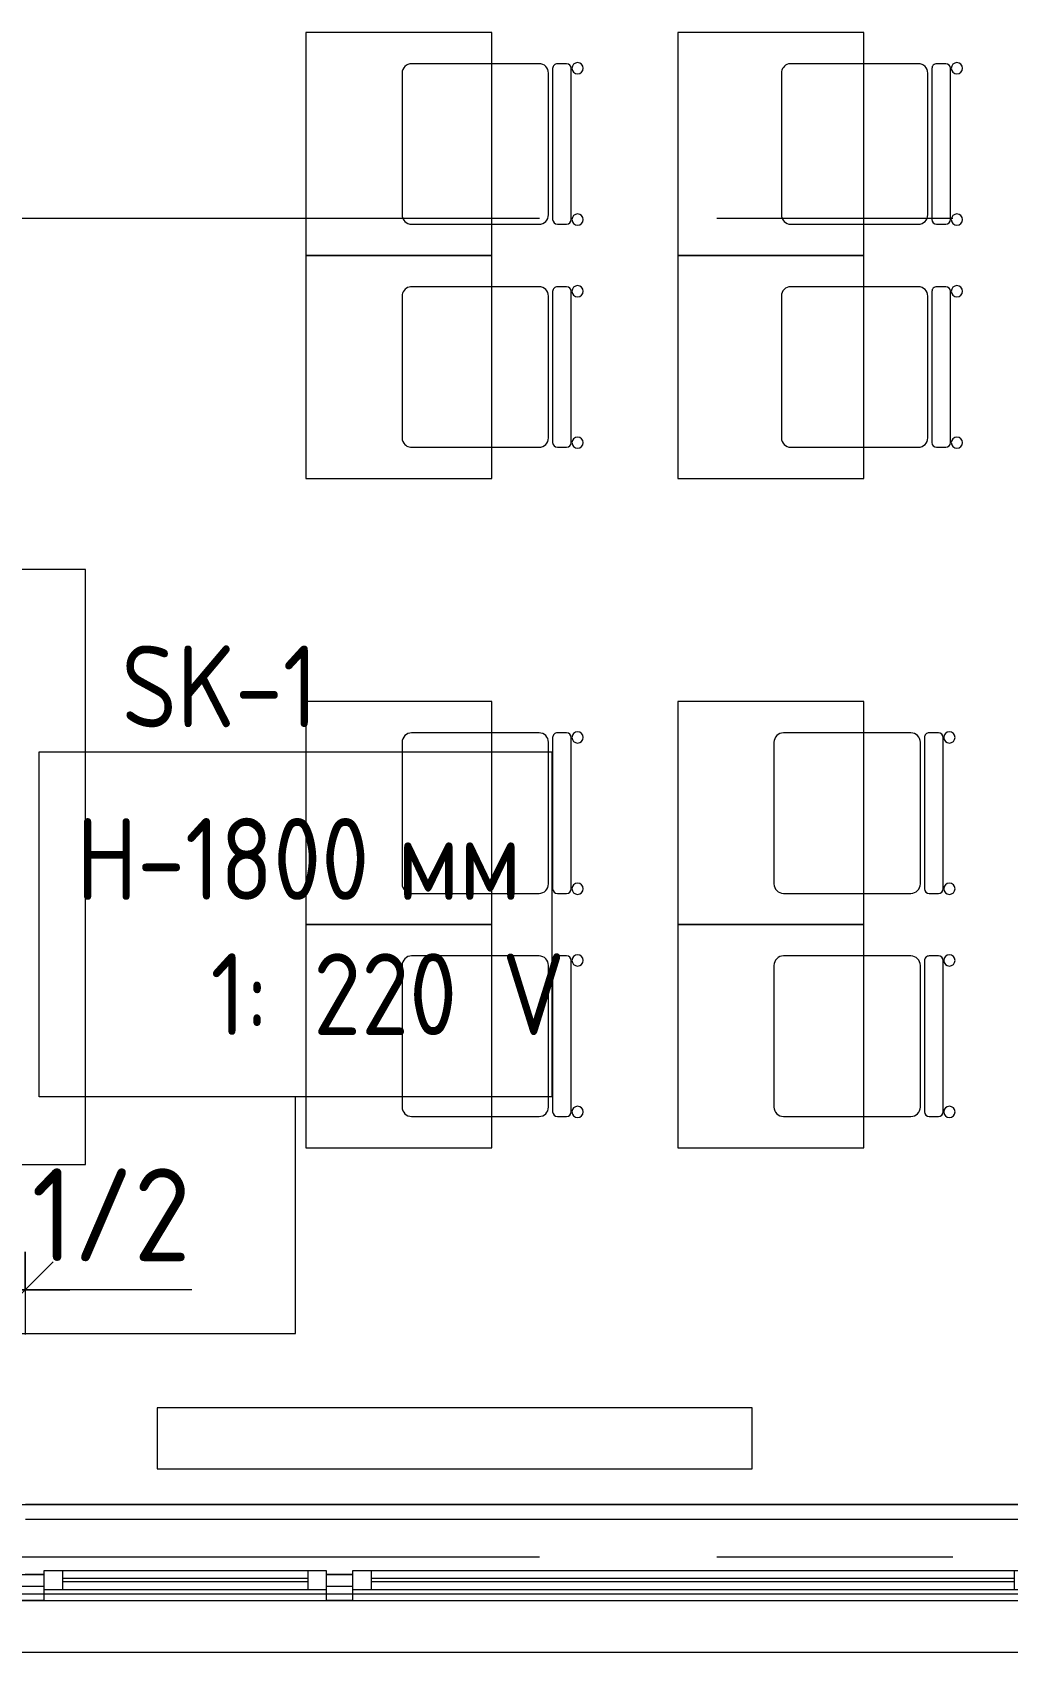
# Model space of a CAD drawing. Header units: millimetres. Extents: x -4185 to 186529, y -8553 to 29097.
# Drawn here: x 22674 to 25297, y -258 to 4100 of the extents above; entities that cross this region are included whole.
import ezdxf

# ---------------------------------------------------------------- set-up
doc = ezdxf.new("R2010")
doc.units = ezdxf.units.MM
doc.linetypes.add('Осевая', pattern=[3175, 635, -476.25, 1587.5, -476.25])
for name, color, linetype, lineweight in [('A-ANNO-DIMS', 7, 'Continuous', 9), ('A-ANNO-DIMS-100', 7, 'Continuous', 9), ('A-GLAZ', 7, 'Continuous', 9), ('A-GLAZ-1', 7, 'Continuous', 13), ('A-WALL', 7, 'Continuous', 9), ('E-ELEC-FIXT-IDEN', 7, 'Continuous', 9), ('I-WALL', 7, 'Continuous', 9), ('M-EQPM', 7, 'Continuous', 9), ('Оси-2', 7, 'Осевая', 9)]:
    doc.layers.add(name, color=color, linetype=linetype, lineweight=lineweight)
doc.layers.add('I-FURN-1', color=7, linetype='Continuous', lineweight=9, true_color=0xf0f0f0)
doc.layers.add('M-EQPM-1', color=7, linetype='Continuous', lineweight=9, true_color=0xd4d4d4)
doc.styles.add('GOST Common', font='GOST_Common.ttf', dxfattribs={"width": 0.9, "height": 220})
doc.styles.add('ISOCPEUR', font='isocpeur.ttf', dxfattribs={"width": 0.9, "height": 250})
doc.dimstyles.new('ISO-2_5_0_9К_БОЛЬШОЙ_2', dxfattribs={"dimscale": 304.8, "dimtxt": 248.995294, "dimasz": 0.492126, "dimexe": 0.393701, "dimexo": 0.984252, "dimgap": 0, "dimtad": 1, "dimdec": 0, "dimrnd": 10, "dimzin": 0, "dimdsep": 46, "dimtxsty": 'ISOCPEUR', "dimblk1": 'OBLIQUE', "dimblk2": 'OBLIQUE', "dimsah": 1, "dimcen": 0.09, "dimdle": 0.393701, "dimazin": 0, "dimtfac": 1, "dimtdec": 4, "dimtix": 1, "dimtmove": 1, "dimatfit": 3, "dimfxl": 1, "dimtvp": 1, "dimtolj": 1, "dimtzin": 0, "dimarcsym": 2})

# ---------------------------------------------------------------- blocks, each defined once
blk = doc.blocks.new('120_Окно_СКБ_2Ст - 120_Окно_СКБ_2Ст 2800х2500_створка_-22445922-План размещения напольных электротехнических лючков и розеток 1 этажа в осях 1-12')
at = {"layer": 'A-GLAZ'}
for p, q in [((1400, -57), (-1400, -57)), ((-1380, -127), (-1330, -127)), ((-1280, -107), (450, -107)), ((450, -117), (-1280, -117)), ((500, -127), (570, -127)), ((620, -107), (1280, -107)), ((1280, -117), (620, -117)), ((1330, -127), (1380, -127))]:
    blk.add_line(p, q, dxfattribs=at)
at = {"layer": 'A-GLAZ-1'}
for p, q in [((-1400, -127), (-1400, -57)), ((-1400, -57), (-1330, -57)), ((-1330, -57), (-1330, -127)), ((500, -87), (-1330, -87)), ((-1330, -87), (-1330, -137)), ((-1280, -137), (-1280, -87)), ((450, -137), (450, -87)), ((500, -127), (500, -57)), ((500, -57), (570, -57)), ((500, -137), (500, -87)), ((570, -57), (570, -127)), ((1330, -87), (570, -87)), ((570, -87), (570, -137)), ((620, -137), (620, -87)), ((1280, -137), (1280, -87)), ((1330, -127), (1330, -57)), ((1330, -57), (1400, -57)), ((1330, -137), (1330, -87)), ((1400, -57), (1400, -127)), ((-1330, -127), (-1400, -127)), ((570, -127), (500, -127)), ((1400, -127), (1330, -127)), ((-1330, -137), (500, -137)), ((570, -137), (1330, -137))]:
    blk.add_line(p, q, dxfattribs=at)
blk = doc.blocks.new('Стол базовый прямоугольный - 1_7а-25476368-План размещения напольных электротехнических лючков и розеток 1 этажа в осях 1-12')
at = {"layer": 'I-FURN-1'}
for p, q in [((250, 300), (-250, 300)), ((-250, 300), (-250, -300)), ((250, -300), (250, 300)), ((-250, -300), (250, -300))]:
    blk.add_line(p, q, dxfattribs=at)
blk = doc.blocks.new('Стул Breuer - 1_9а-25403171-План размещения напольных электротехнических лючков и розеток 1 этажа в осях 1-12')
at = {"layer": 'I-FURN-1'}
for p, q in [((190.5, 241.3), (-190.5, 241.3)), ((-215.9, 215.9), (-215.9, 0)), ((215.9, 0), (215.9, 215.9)), ((-215.9, 0), (-215.9, -127)), ((215.9, -127), (215.9, 0)), ((203.2, -163.5), (-203.2, -163.5)), ((-190.5, -152.4), (190.5, -152.4)), ((-215.9, -176.2), (-215.9, -200.8)), ((-203.2, -213.5), (203.2, -213.5)), ((215.9, -200.8), (215.9, -176.2))]:
    blk.add_line(p, q, dxfattribs=at)
for centre, radius, start, end in [((-190.5, 215.9), 25.4, 90, 180), ((190.5, 215.9), 25.4, 0, 90), ((-190.5, -127), 25.4, 180, 270), ((190.5, -127), 25.4, 270, 360), ((-203.2, -176.2), 12.7, 90, 180), ((203.2, -176.2), 12.7, 360, 90), ((-203.5, -230.6), 15.1, 360, 180), ((-203.2, -200.8), 12.7, 180, 270), ((203.7, -230.6), 15.1, 360, 180), ((203.2, -200.8), 12.7, 270, 360), ((-203.5, -230.6), 15.1, 180, 360), ((203.7, -230.6), 15.1, 180, 360)]:
    blk.add_arc(centre, radius, start, end, dxfattribs=at)
blk = doc.blocks.new('Стул Breuer - 1_9а-V91-План размещения напольных электротехнических лючков и розеток 1 этажа в осях 1-12')
at = {"layer": 'I-FURN-1'}
for p, q in [((190.5, 241.3), (-190.5, 241.3)), ((-215.9, 215.9), (-215.9, 0)), ((215.9, 0), (215.9, 215.9)), ((-215.9, 0), (-215.9, -127)), ((215.9, -127), (215.9, 0)), ((203.2, -163.5), (-203.2, -163.5)), ((-190.5, -152.4), (190.5, -152.4)), ((-215.9, -176.2), (-215.9, -200.8)), ((-203.2, -213.5), (203.2, -213.5)), ((215.9, -200.8), (215.9, -176.2))]:
    blk.add_line(p, q, dxfattribs=at)
for centre, radius, start, end in [((-190.5, 215.9), 25.4, 165, 180), ((-190.5, 215.9), 25.4, 150, 165), ((-190.5, 215.9), 25.4, 135, 150), ((-190.5, 215.9), 25.4, 90, 135), ((190.5, 215.9), 25.4, 15, 90), ((190.5, 215.9), 25.4, 0, 15), ((-190.5, -127), 25.4, 180, 270), ((190.5, -127), 25.4, 270, 360), ((-203.2, -176.2), 12.7, 90, 180), ((203.2, -176.2), 12.7, 360, 90), ((-203.5, -230.6), 15.1, 360, 180), ((-203.2, -200.8), 12.7, 180, 270), ((203.7, -230.6), 15.1, 360, 180), ((203.2, -200.8), 12.7, 270, 360), ((-203.5, -230.6), 15.1, 180, 360), ((203.7, -230.6), 15.1, 180, 360)]:
    blk.add_arc(centre, radius, start, end, dxfattribs=at)
blk = doc.blocks.new('Стул Breuer - 1_9а-V92-План размещения напольных электротехнических лючков и розеток 1 этажа в осях 1-12')
at = {"layer": 'I-FURN-1'}
for p, q in [((190.5, 241.3), (-190.5, 241.3)), ((-215.9, 215.9), (-215.9, 20)), ((215.9, 20), (215.9, 215.9)), ((-215.9, 20), (-215.9, -127)), ((215.9, -127), (215.9, 20)), ((203.2, -163.5), (-203.2, -163.5)), ((-190.5, -152.4), (190.5, -152.4)), ((-215.9, -176.2), (-215.9, -200.8)), ((-203.2, -213.5), (203.2, -213.5)), ((215.9, -200.8), (215.9, -176.2))]:
    blk.add_line(p, q, dxfattribs=at)
for centre, radius, start, end in [((-190.5, 215.9), 25.4, 90, 180), ((190.5, 215.9), 25.4, 15, 90), ((190.5, 215.9), 25.4, 0, 15), ((-190.5, -127), 25.4, 180, 270), ((190.5, -127), 25.4, 270, 360), ((-203.2, -176.2), 12.7, 90, 180), ((203.2, -176.2), 12.7, 360, 90), ((-203.5, -230.6), 15.1, 360, 180), ((-203.2, -200.8), 12.7, 180, 270), ((203.7, -230.6), 15.1, 360, 180), ((203.2, -200.8), 12.7, 270, 360), ((-203.5, -230.6), 15.1, 180, 360), ((203.7, -230.6), 15.1, 180, 360)]:
    blk.add_arc(centre, radius, start, end, dxfattribs=at)
blk = doc.blocks.new('Стул Breuer - 1_9а-V93-План размещения напольных электротехнических лючков и розеток 1 этажа в осях 1-12')
at = {"layer": 'I-FURN-1'}
for p, q in [((190.5, 241.3), (-190.5, 241.3)), ((-215.9, 215.9), (-215.9, 20)), ((215.9, 20), (215.9, 215.9)), ((-215.9, 20), (-215.9, -127)), ((215.9, -127), (215.9, 20)), ((203.2, -163.5), (-203.2, -163.5)), ((-190.5, -152.4), (190.5, -152.4)), ((-215.9, -176.2), (-215.9, -200.8)), ((-203.2, -213.5), (203.2, -213.5)), ((215.9, -200.8), (215.9, -176.2))]:
    blk.add_line(p, q, dxfattribs=at)
for centre, radius, start, end in [((-190.5, 215.9), 25.4, 90, 180), ((190.5, 215.9), 25.4, 0, 90), ((-190.5, -127), 25.4, 180, 270), ((190.5, -127), 25.4, 270, 360), ((-203.2, -176.2), 12.7, 90, 180), ((203.2, -176.2), 12.7, 360, 90), ((-203.5, -230.6), 15.1, 360, 180), ((-203.2, -200.8), 12.7, 180, 270), ((203.7, -230.6), 15.1, 360, 180), ((203.2, -200.8), 12.7, 270, 360), ((-203.5, -230.6), 15.1, 180, 360), ((203.7, -230.6), 15.1, 180, 360)]:
    blk.add_arc(centre, radius, start, end, dxfattribs=at)
blk = doc.blocks.new('Стул Breuer - 1_9а-V96-План размещения напольных электротехнических лючков и розеток 1 этажа в осях 1-12')
at = {"layer": 'I-FURN-1'}
for p, q in [((190.5, 241.3), (-190.5, 241.3)), ((-215.9, 215.9), (-215.9, 0)), ((215.9, 0), (215.9, 215.9)), ((-215.9, 0), (-215.9, -127)), ((215.9, -127), (215.9, 0)), ((203.2, -163.5), (-203.2, -163.5)), ((-190.5, -152.4), (190.5, -152.4)), ((-215.9, -176.2), (-215.9, -200.8)), ((-203.2, -213.5), (203.2, -213.5)), ((215.9, -200.8), (215.9, -176.2))]:
    blk.add_line(p, q, dxfattribs=at)
for centre, radius, start, end in [((-190.5, 215.9), 25.4, 90, 180), ((190.5, 215.9), 25.4, 0, 90), ((-190.5, -127), 25.4, 180, 270), ((190.5, -127), 25.4, 270, 360), ((-203.2, -176.2), 12.7, 90, 180), ((203.2, -176.2), 12.7, 360, 90), ((-203.5, -230.6), 15.1, 360, 180), ((-203.2, -200.8), 12.7, 180, 270), ((203.7, -230.6), 15.1, 360, 180), ((203.2, -200.8), 12.7, 270, 360), ((-203.5, -230.6), 15.1, 180, 360), ((203.7, -230.6), 15.1, 180, 360)]:
    blk.add_arc(centre, radius, start, end, dxfattribs=at)
blk = doc.blocks.new('Стул Breuer - 1_9а-V94-План размещения напольных электротехнических лючков и розеток 1 этажа в осях 1-12')
at = {"layer": 'I-FURN-1'}
for p, q in [((190.5, 241.3), (-190.5, 241.3)), ((-215.9, 215.9), (-215.9, 0)), ((215.9, 0), (215.9, 215.9)), ((-215.9, 0), (-215.9, -127)), ((215.9, -127), (215.9, 0)), ((203.2, -163.5), (-203.2, -163.5)), ((-190.5, -152.4), (190.5, -152.4)), ((-215.9, -176.2), (-215.9, -200.8)), ((-203.2, -213.5), (203.2, -213.5)), ((215.9, -200.8), (215.9, -176.2))]:
    blk.add_line(p, q, dxfattribs=at)
for centre, radius, start, end in [((-190.5, 215.9), 25.4, 90, 180), ((190.5, 215.9), 25.4, 0, 90), ((-190.5, -127), 25.4, 180, 270), ((190.5, -127), 25.4, 270, 360), ((-203.2, -176.2), 12.7, 90, 180), ((203.2, -176.2), 12.7, 360, 90), ((-203.5, -230.6), 15.1, 360, 180), ((-203.2, -200.8), 12.7, 180, 270), ((203.7, -230.6), 15.1, 360, 180), ((203.2, -200.8), 12.7, 270, 360), ((-203.5, -230.6), 15.1, 180, 360), ((203.7, -230.6), 15.1, 180, 360)]:
    blk.add_arc(centre, radius, start, end, dxfattribs=at)
blk = doc.blocks.new('Стул Breuer - 1_9а-V97-План размещения напольных электротехнических лючков и розеток 1 этажа в осях 1-12')
at = {"layer": 'I-FURN-1'}
for p, q in [((190.5, 241.3), (-190.5, 241.3)), ((-215.9, 215.9), (-215.9, 0)), ((215.9, 0), (215.9, 215.9)), ((-215.9, 0), (-215.9, -127)), ((215.9, -127), (215.9, 0)), ((203.2, -163.5), (-203.2, -163.5)), ((-190.5, -152.4), (190.5, -152.4)), ((-215.9, -176.2), (-215.9, -200.8)), ((-203.2, -213.5), (203.2, -213.5)), ((215.9, -200.8), (215.9, -176.2))]:
    blk.add_line(p, q, dxfattribs=at)
for centre, radius, start, end in [((-190.5, 215.9), 25.4, 90, 180), ((190.5, 215.9), 25.4, 0, 90), ((-190.5, -127), 25.4, 180, 270), ((190.5, -127), 25.4, 270, 360), ((-203.2, -176.2), 12.7, 90, 180), ((203.2, -176.2), 12.7, 360, 90), ((-203.5, -230.6), 15.1, 360, 180), ((-203.2, -200.8), 12.7, 180, 270), ((203.7, -230.6), 15.1, 360, 180), ((203.2, -200.8), 12.7, 270, 360), ((-203.5, -230.6), 15.1, 180, 360), ((203.7, -230.6), 15.1, 180, 360)]:
    blk.add_arc(centre, radius, start, end, dxfattribs=at)
blk = doc.blocks.new('Стол базовый прямоугольный - 1_3-25460678-План размещения напольных электротехнических лючков и розеток 1 этажа в осях 1-12')
at = {"layer": 'I-FURN-1'}
for p, q in [((800, 350), (-800, 350)), ((-800, 350), (-800, -350)), ((800, -350), (800, 350)), ((-800, -350), (800, -350))]:
    blk.add_line(p, q, dxfattribs=at)
blk = doc.blocks.new('radiator_prado_classic_z_tip_30_po exemplyaru - Classic Z Тип 30-500-30677899-План размещения напольных электротехнических лючков и розеток 1 этажа в осях 1-12')
at = {"layer": 'M-EQPM-1'}
for p, q in [((0, 228), (0, 64)), ((1600, 228), (0, 228)), ((1600, 64), (1600, 228)), ((0, 64), (1600, 64))]:
    blk.add_line(p, q, dxfattribs=at)
blk = doc.blocks.new('DIMBLOCK39-План размещения напольных электротехнических лючков и розеток 1 этажа в осях 1-12')
at = {"layer": 'A-ANNO-DIMS-100'}
for p, q in [((22272.5, 980), (22272.5, 598)), ((22272.5, 718), (22272.5, 980)), ((22655, 820), (22655, 598)), ((22655, 718), (22655, 820)), ((22272.5, 718), (22775, 718)), ((22571.9, 718), (22463.7, 718)), ((23102.8, 718), (22571.9, 718))]:
    blk.add_line(p, q, dxfattribs=at)
at = {"layer": 'A-ANNO-DIMS-100', "lineweight": 20}
for p, q in [((22272.5, 718), (22347.5, 793)), ((22655, 718), (22730, 793)), ((22272.5, 718), (22197.5, 643)), ((22655, 718), (22580, 643))]:
    blk.add_line(p, q, dxfattribs=at)
at = {"layer": 'A-ANNO-DIMS-100', "color": 0, "insert": (22671.9, 1044.6), "char_height": 250, "width": 517.144, "attachment_point": 1, "line_spacing_factor": 1.149209, "style": 'ISOCPEUR'}
blk.add_mtext('1/2', dxfattribs=at)
blk = doc.blocks.new('_Oblique')
at = {"color": 0, "linetype": 'ByBlock', "lineweight": -2}
blk.add_line((-0.5, -0.5), (0.5, 0.5), dxfattribs=at)

msp = doc.modelspace()

# ---------------------------------------------------------------- linework, layer by layer
at = {"layer": 'A-WALL'}
for p, q in [((22635, -100), (25560, -100)), ((25435, -258), (22635, -258))]:
    msp.add_line(p, q, dxfattribs=at)
at = {"layer": 'E-ELEC-FIXT-IDEN'}
for p, q in [((23382.2, 600), (23382.2, 1236.5)), ((22332.5, 600), (23382.2, 600))]:
    msp.add_line(p, q, dxfattribs=at)
at = {"layer": 'E-ELEC-FIXT-IDEN', "flags": 128}
msp.add_lwpolyline([(22692.7, 2164.5), (24071.7, 2164.5), (24071.7, 1236.5), (22692.7, 1236.5)], close=True, dxfattribs=at)
at = {"layer": 'I-WALL'}
for p, q in [((22635, 140), (25435, 140)), ((22656, 141), (25435, 141)), ((25414, 100), (22656, 100)), ((22705, -80), (22635, -80)), ((23535, -80), (23465, -80))]:
    msp.add_line(p, q, dxfattribs=at)
at = {"layer": 'Оси-2'}
for p, q in [((-885.2, 3600), (36057, 3600)), ((-885.2, 0), (36057, 0))]:
    msp.add_line(p, q, dxfattribs=at)

# ---------------------------------------------------------------- block references
at = {"layer": 'A-GLAZ', "rotation": 180}
msp.add_blockref('120_Окно_СКБ_2Ст - 120_Окно_СКБ_2Ст 2800х2500_створка_-22445922-План размещения напольных электротехнических лючков и розеток 1 этажа в осях 1-12', (24035, -175), dxfattribs=at)
at = {"layer": 'I-FURN-1'}
for p in [(23660, 3800), (24660, 3800), (23660, 3200), (24660, 3200), (23660, 2000), (24660, 2000), (23660, 1400), (24660, 1400)]:
    msp.add_blockref('Стол базовый прямоугольный - 1_7а-25476368-План размещения напольных электротехнических лючков и розеток 1 этажа в осях 1-12', p, dxfattribs=at)
for name, p, rotation in [('Стул Breuer - 1_9а-25403171-План размещения напольных электротехнических лючков и розеток 1 этажа в осях 1-12', (23910, 3800), 89.99999999999959), ('Стул Breuer - 1_9а-V92-План размещения напольных электротехнических лючков и розеток 1 этажа в осях 1-12', (24930, 3800), 89.99999999999959), ('Стул Breuer - 1_9а-V91-План размещения напольных электротехнических лючков и розеток 1 этажа в осях 1-12', (23910, 3200), 89.99999999999959), ('Стул Breuer - 1_9а-V93-План размещения напольных электротехнических лючков и розеток 1 этажа в осях 1-12', (24930, 3200), 89.99999999999959), ('Стол базовый прямоугольный - 1_3-25460678-План размещения напольных электротехнических лючков и розеток 1 этажа в осях 1-12', (22466.9, 1854.9), 270.0000000000001), ('Стул Breuer - 1_9а-V97-План размещения напольных электротехнических лючков и розеток 1 этажа в осях 1-12', (23910, 2000), 89.99999999999959), ('Стул Breuer - 1_9а-V96-План размещения напольных электротехнических лючков и розеток 1 этажа в осях 1-12', (24910, 2000), 89.99999999999959), ('Стул Breuer - 1_9а-25403171-План размещения напольных электротехнических лючков и розеток 1 этажа в осях 1-12', (23910, 1400), 89.99999999999959), ('Стул Breuer - 1_9а-V94-План размещения напольных электротехнических лючков и розеток 1 этажа в осях 1-12', (24910, 1400), 89.99999999999959)]:
    msp.add_blockref(name, p, dxfattribs=dict(at, rotation=rotation))
at = {"layer": 'M-EQPM'}
msp.add_blockref('radiator_prado_classic_z_tip_30_po exemplyaru - Classic Z Тип 30-500-30677899-План размещения напольных электротехнических лючков и розеток 1 этажа в осях 1-12', (23010, 172), dxfattribs=at)

# ---------------------------------------------------------------- texts
at = {"layer": 'E-ELEC-FIXT-IDEN', "char_height": 220, "attachment_point": 1, "style": 'GOST Common'}
for s, insert, width in [('SK-1', (22913.8, 2450.8), 656.582), ('H-1800 ', (22792.7, 1986.8), 1046.202), ('мм', (23655.9, 1986.8), 375.19), ('   1: 220 V', (22792.7, 1623), 1291.519)]:
    msp.add_mtext(s, dxfattribs=dict(at, insert=insert, width=width))

# ---------------------------------------------------------------- dimensions: what is measured, and where the dimension line sits
at = {"layer": 'A-ANNO-DIMS'}
dim = msp.add_linear_dim(base=(22655, 718), p1=(22272.5, 680), p2=(22655, 520), text='1/2', dimstyle='ISO-2_5_0_9К_БОЛЬШОЙ_2', override={"dimpost": '<>', "dimfxl": 414.615789}, dxfattribs=at)
dim.commit()
dim.dimension.update_dxf_attribs({"geometry": 'DIMBLOCK39-План размещения напольных электротехнических лючков и розеток 1 этажа в осях 1-12', "text_midpoint": (22930.4, 877.9), "dimtype": 160})

doc.saveas('drawing.dxf')
